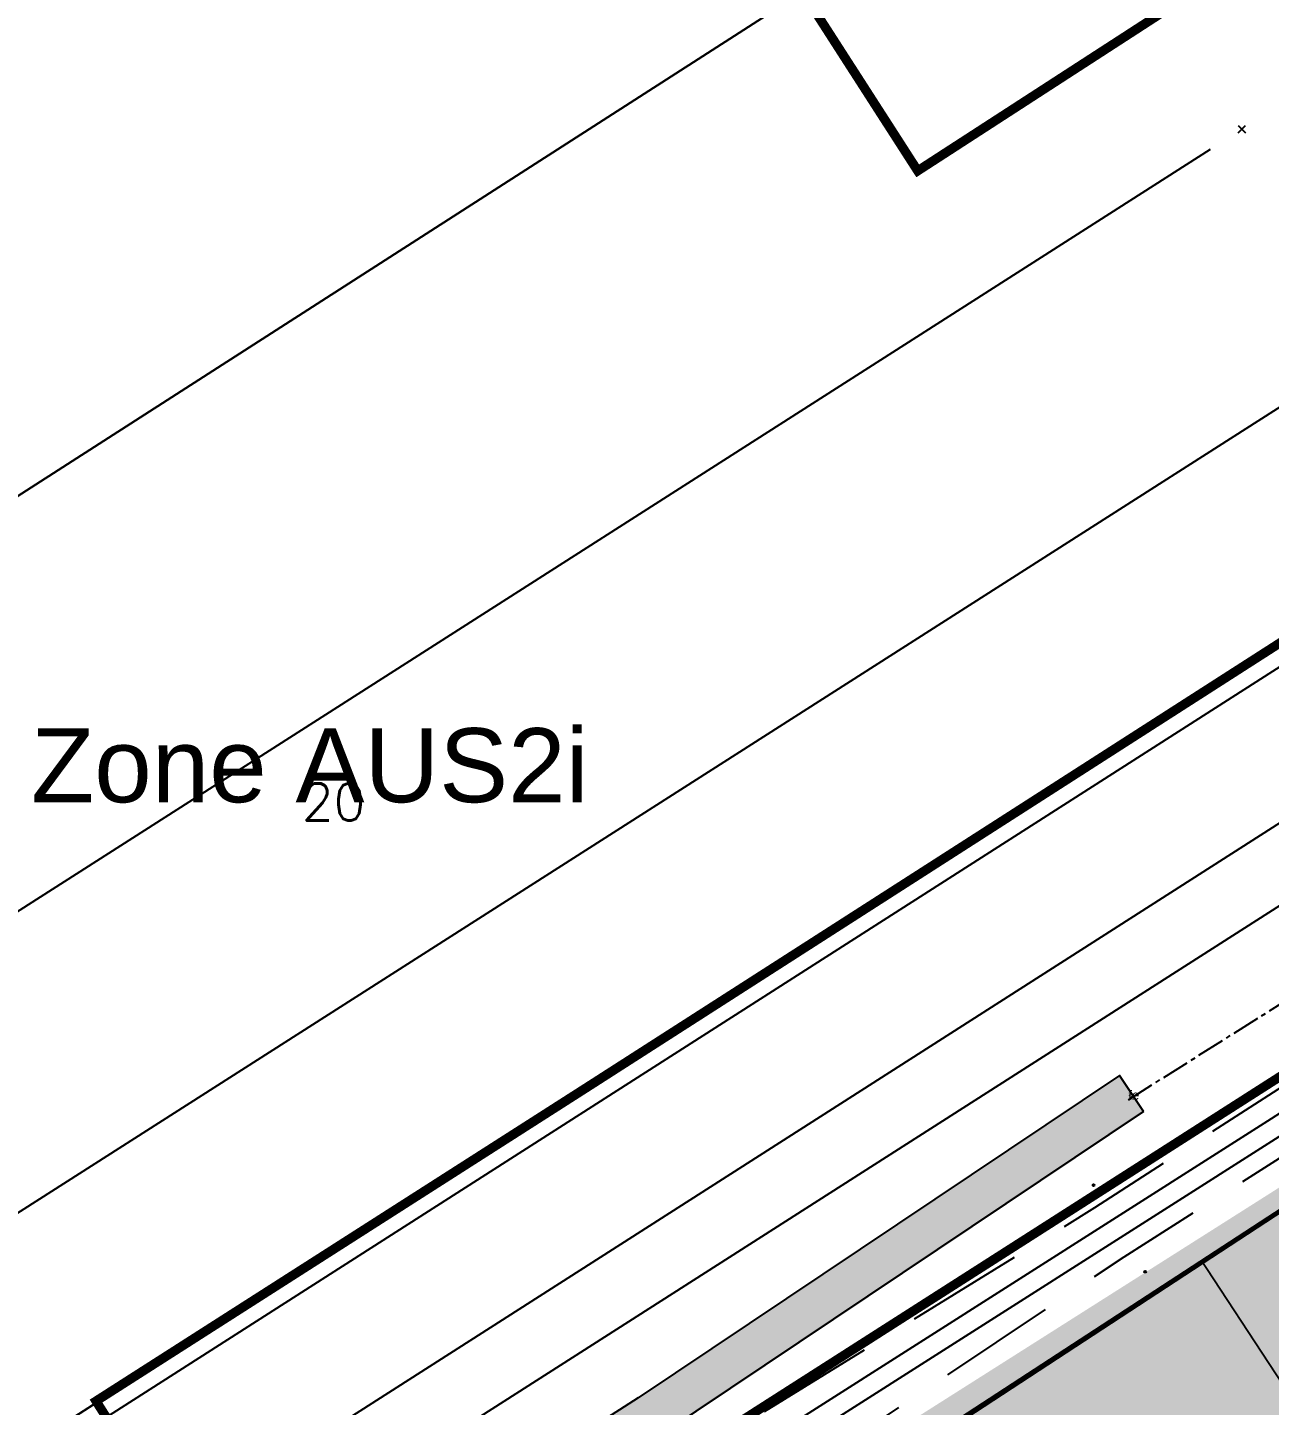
# Model space of a CAD drawing. Header units: metres. Extents: x 394605 to 1395358, y 4171135 to 6406139.
# Drawn here: x 1393962.5 to 1394029.6, y 4172434.7 to 4172509.1 of the extents above; entities that cross this region are included whole.
import ezdxf

# ---------------------------------------------------------------- set-up
doc = ezdxf.new("R2010")
doc.units = ezdxf.units.M
doc.header["$LTSCALE"] = 2
doc.header["$PDMODE"] = 3
doc.header["$PDSIZE"] = 0.2
doc.linetypes.add('AXES2', pattern=[1.125, 0.75, -0.125, 0.125, -0.125])
doc.linetypes.add('CACHE2', pattern=[4.7625, 3.175, -1.5875])
doc.layers.add('C-Lot', color=7, linetype='Continuous', true_color=0xeaddbe, transparency=0.5)
for name, color, linetype in [('P-Assiette', 14, 'Continuous'), ('P-Lot', 250, 'Continuous'), ('T-AEP', 140, 'Continuous'), ('T-CRASTE', 44, 'Continuous'), ('T-EAUX PLUVIALES', 5, 'Continuous'), ('T-FRANCE TELECOM', 3, 'Continuous'), ('T-LIMITES', 1, 'Continuous'), ('T-MOBILIER URBAIN', 7, 'Continuous'), ('T-PLU', 5, 'Continuous'), ('T-SECTION AW', 2, 'Continuous'), ('T-VEGETATION', 108, 'Continuous'), ('T-VEGETATION-TEXTE', 1, 'Continuous'), ('T-VOIRIE', 7, 'Continuous')]:
    doc.layers.add(name, color=color, linetype=linetype)
doc.styles.add('Arial', font='arial.ttf')
doc.styles.get("Standard").update_dxf_attribs({"font": 'txt.shx'})

# ---------------------------------------------------------------- blocks, each defined once
blk = doc.blocks.new('g013')
h = blk.add_hatch(color=256)
edge = h.paths.add_edge_path()
edge.add_arc((0, 0), 0.05, 0, 360)
blk.add_circle((0, 0), 0.05)
blk = doc.blocks.new('PYLONE1')
blk.add_point((0, 0))

msp = doc.modelspace()

# ---------------------------------------------------------------- hatches: boundary and pattern name
at = {"layer": 'C-Lot', "transparency": 33554585}
h = msp.add_hatch(color=256, dxfattribs=at)
h.dxf.hatch_style = 1
edge = h.paths.add_edge_path()
edge.add_line((1393968.963, 4172405.09), (1394054.144, 4172460.815))
edge.add_line((1394054.144, 4172460.815), (1394071.485, 4172432.234))
edge.add_arc((1394065.056, 4172433.191), 6.5, 301.82048, 351.53205, ccw=False)
edge.add_line((1394068.483, 4172427.668), (1393987.279, 4172377.279))
edge.add_line((1393987.279, 4172377.279), (1393968.963, 4172405.09))
at = {"layer": 'T-CRASTE', "true_color": 0x7aafdf}
h = msp.add_hatch(color=143, dxfattribs=at)
h.dxf.hatch_style = 1
h.paths.add_polyline_path([(1394022.844, 4172450.532), (1394021.537, 4172452.485), (1393995.536, 4172435.083), (1393972.679, 4172420.399), (1393952.082, 4172408.544), (1393953.255, 4172406.507), (1393973.901, 4172418.391), (1393996.825, 4172433.118)], flags=17)
at = {"layer": 'T-VEGETATION'}
h = msp.add_hatch(dxfattribs=at)
h.set_pattern_fill('AR-CONC', color=84, scale=0.025)
h.set_pattern_definition([(50, (0, 0), (4.554616725, -0.3984771385), [0.47625, -5.23875]), (355, (0, 0), (-0.8810706494, 4.776416072), [0.381, -4.191]), (100.451, (0.3796, -0.033), (3.6735625416, 4.3779171955), [0.40475, -4.45225]), (46.1842, (0, 1.27), (6.776976022, -1.051058198), [0.714375, -7.858125]), (96.6356, (0.565, 1.1824), (5.935105862, 6.185638897), [0.607125, -6.678375]), (351.184, (0, 1.27), (5.935115145, 6.185627947), [0.5715, -6.2865]), (21, (0.635, 0.9525), (3.790371996, -2.556637963), [0.47625, -5.23875]), (326, (0.635, 0.9525), (1.5450507087, 4.604699153), [0.381, -4.191]), (71.4514, (0.951, 0.7394), (5.3354122693, 2.048071443), [0.40475, -4.45225]), (37.5, (0, 0), (0.07721508126, 2.1138759718), [0, -4.1402, 0, -4.2545, 0, -4.206875]), (7.5, (0, 0), (1.6704915628, 2.5045143705), [0, -2.4257, 0, -4.04495, 0, -1.603375]), (327.5, (-1.416, 0), (3.3897648792, -0.1432185998), [0, -1.5875, 0, -4.953, 0, -6.57225]), (317.5, (-2.051, 0), (3.7032295347, 0.6356622758), [0, -2.06375, 0, -3.2893, 0, -4.66725])])
h.paths.add_polyline_path([(1394037.001, 4172450.763), (1394038.947, 4172445.432), (1393906.927, 4172359.368), (1393903.339, 4172366.036)])

# ---------------------------------------------------------------- linework, layer by layer
at = {"layer": 'P-Assiette', "color": 5, "linetype": 'AXES2', "const_width": 0.1, "flags": 128}
msp.add_lwpolyline([(1394250.654, 4172559.258), (1394238.637, 4172577.792), (1394128.405, 4172507.672), (1394147.65, 4172476.793), (1394117.165, 4172457.574), (1394114.068, 4172455.797), (1394097.658, 4172445.551), (1394093.453, 4172442.98), (1394081.175, 4172435.544), (1394062.517, 4172466.292), (1393968.963, 4172405.09), (1393996.164, 4172363.787, 0.245115), (1394041.343, 4172339.839), (1394055.952, 4172341.734), (1394080.92, 4172357.241), (1394099.105, 4172392.611), (1394105.606, 4172404.63), (1394119.773, 4172401.776), (1394107.167, 4172345.152), (1394103.626, 4172329.247), (1394312.242, 4172367.689), (1394314.315, 4172368.062), (1394442.293, 4172391.234), (1394437.662, 4172428.198), (1394453.343, 4172446.106), (1394491.37, 4172404.047), (1394502.24, 4172424.82), (1394517.362, 4172452.739), (1394532.999, 4172481.931), (1394503.977, 4172522.856), (1394480.128, 4172556.744), (1394522.731, 4172583.691), (1394527.85, 4172586.6), (1394576.299, 4172613.245), (1394514.555, 4172706.562), (1394498.29, 4172702.817), (1394473.698, 4172686.986), (1394470.221, 4172684.765), (1394454.085, 4172674.459), (1394450.418, 4172672.06), (1394436.655, 4172694.371), (1394419.88, 4172688.59), (1394411.32, 4172686.32), (1394406.84, 4172688.802), (1394405.474, 4172690.994), (1394390.442, 4172681.436), (1394376.878, 4172702.497), (1394377.092, 4172702.634), (1394376.659, 4172703.314), (1394377.025, 4172704.032), (1394376.89, 4172704.1), (1394384.921, 4172720.034), (1394382.541, 4172721.2, -0.07602), (1394380.919, 4172716.684), (1394378.024, 4172710.916), (1394377.679, 4172711.089, 0.356804), (1394375.356, 4172710.047), (1394374.864, 4172709.078, -0.132894), (1394372.195, 4172706.093), (1394367.47, 4172703.075), (1394370.404, 4172698.363), (1394373.557, 4172700.376), (1394386.599, 4172679.56), (1394379.293, 4172675.117), (1394382.368, 4172670.278), (1394379.08, 4172666.89), (1394371.098, 4172655.396), (1394387.253, 4172629.636), (1394407.668, 4172597.092), (1394370.46, 4172572.154), (1394344.014, 4172618.613), (1394319.658, 4172603.142), (1394312.898, 4172598.837), (1394282.158, 4172579.428), (1394265.736, 4172568.999), (1394261.503, 4172566.294), (1394250.66, 4172559.25)], format="xyb", dxfattribs=at)
at = {"layer": 'P-Assiette', "linetype": 'AXES2', "flags": 128}
msp.add_lwpolyline([(1394250.654, 4172559.258, 0.25, 0.25, 0), (1394238.637, 4172577.792, 0.25, 0.25, 0), (1394128.405, 4172507.672, 0.25, 0.25, 0), (1394147.65, 4172476.793, 0.25, 0.25, 0), (1394117.165, 4172457.574, 0.25, 0.25, 0), (1394114.068, 4172455.797, 0.25, 0.25, 0), (1394097.658, 4172445.551, 0.25, 0.25, 0), (1394093.453, 4172442.98, 0.25, 0.25, 0), (1394081.175, 4172435.544, 0.25, 0.25, 0), (1394062.517, 4172466.292, 0.25, 0.25, 0), (1393968.963, 4172405.09, 0.25, 0.25, 0), (1393996.164, 4172363.787, 0.25, 0.25, 0.245115), (1394041.343, 4172339.839, 0.25, 0.25, 0), (1394055.952, 4172341.734, 0.25, 0.25, 0), (1394080.92, 4172357.241, 0.25, 0.25, 0), (1394099.105, 4172392.611, 0.25, 0.25, 0), (1394105.606, 4172404.63, 0.25, 0.25, 0), (1394119.773, 4172401.776, 0.25, 0.25, 0), (1394107.167, 4172345.152, 0.25, 0.25, 0), (1394103.626, 4172329.247, 0.25, 0.25, 0), (1394312.242, 4172367.689, 0.25, 0.25, 0), (1394314.315, 4172368.062, 0.25, 0.25, 0), (1394442.293, 4172391.234, 0.25, 0.25, 0), (1394437.662, 4172428.198, 0.25, 0.25, 0), (1394453.343, 4172446.106, 0.25, 0.25, 0), (1394491.37, 4172404.047, 0.25, 0.25, 0), (1394502.24, 4172424.82, 0.25, 0.25, 0), (1394517.362, 4172452.739, 0.25, 0.25, 0), (1394532.999, 4172481.931, 0.25, 0.25, 0), (1394503.977, 4172522.856, 0.25, 0.25, 0), (1394480.128, 4172556.744, 0.25, 0.25, 0), (1394522.731, 4172583.691, 0.25, 0.25, 0), (1394527.85, 4172586.6, 0.25, 0.25, 0), (1394576.299, 4172613.245, 0.25, 0.25, 0), (1394514.555, 4172706.562, 0.25, 0.25, 0), (1394498.29, 4172702.817, 0.25, 0.25, 0), (1394473.698, 4172686.986, 0.25, 0.25, 0), (1394470.221, 4172684.765, 0.25, 0.25, 0), (1394454.085, 4172674.459, 0.25, 0.25, 0), (1394450.418, 4172672.06, 0.25, 0.25, 0), (1394437.35, 4172693.232, 0.25, 0.25, 0), (1394376.656, 4172656.711, 0.25, 0.25, 0), (1394371.532, 4172654.691, 0.25, 0.25, 0), (1394387.253, 4172629.636, 0.25, 0.25, 0), (1394407.668, 4172597.092, 0.25, 0.25, 0), (1394370.46, 4172572.154, 0.25, 0.25, 0), (1394344.014, 4172618.613, 0.25, 0.25, 0), (1394319.658, 4172603.142, 0.25, 0.25, 0), (1394312.898, 4172598.837, 0.25, 0.25, 0), (1394282.158, 4172579.428, 0.25, 0.25, 0), (1394265.736, 4172568.999, 0.25, 0.25, 0), (1394261.503, 4172566.294, 0.25, 0.25, 0), (1394250.66, 4172559.25, 0, 0, 0)], format="xyseb", dxfattribs=at)
at = {"layer": 'P-Lot', "color": 1, "const_width": 0.1, "flags": 128}
msp.add_lwpolyline([(1393968.963, 4172405.09), (1394054.144, 4172460.815), (1394071.485, 4172432.234, -0.220375), (1394068.483, 4172427.668), (1393987.279, 4172377.279), (1393968.963, 4172405.09)], format="xyb", close=True, dxfattribs=at)
msp.add_lwpolyline([(1394045.188, 4172413.213), (1394026.02, 4172442.416)], dxfattribs=at)
at = {"layer": 'T-AEP', "flags": 128}
msp.add_lwpolyline([(1393889.658, 4172359.767), (1394061.031, 4172468.844), (1394126.694, 4172510.724), (1394237.447, 4172581.044), (1394368.74, 4172659.249), (1394398.862, 4172685.299), (1394454.579, 4172702.833), (1394517.405, 4172716.206), (1394594.7, 4172603.372)], dxfattribs=at)
at = {"layer": 'T-CRASTE', "linetype": 'Continuous', "flags": 128}
msp.add_lwpolyline([(1394022.844, 4172450.532), (1394021.537, 4172452.485), (1393995.536, 4172435.083), (1393972.679, 4172420.399), (1393952.082, 4172408.544), (1393953.255, 4172406.507), (1393973.901, 4172418.391), (1393996.825, 4172433.118)], close=True, dxfattribs=at)
for points in [[(1394021.537, 4172452.485), (1393995.536, 4172435.083), (1393972.679, 4172420.399), (1393952.082, 4172408.544)], [(1394021.537, 4172452.485), (1394022.844, 4172450.532)], [(1394022.844, 4172450.532), (1393996.825, 4172433.118), (1393973.901, 4172418.391), (1393953.255, 4172406.507)]]:
    msp.add_lwpolyline(points, dxfattribs=at)
at = {"layer": 'T-EAUX PLUVIALES', "linetype": 'AXES2', "flags": 128}
msp.add_lwpolyline([(1394022.029, 4172451.178), (1394035.805, 4172459.854)], dxfattribs=at)
at = {"layer": 'T-FRANCE TELECOM', "flags": 128}
msp.add_lwpolyline([(1394236.621, 4172581.837), (1393889.096, 4172360.649)], dxfattribs=at)
at = {"layer": 'T-LIMITES', "const_width": 0.05, "flags": 128}
msp.add_lwpolyline([(1394238.637, 4172577.792), (1394128.405, 4172507.672), (1394147.65, 4172476.793), (1394117.165, 4172457.574), (1394114.068, 4172455.797), (1394097.658, 4172445.551), (1394093.453, 4172442.98), (1394081.175, 4172435.544), (1394062.517, 4172466.292), (1393902.341, 4172361.506), (1393912.202, 4172338.41), (1393922.891, 4172312.988), (1393927.526, 4172302.134), (1393930.022, 4172297.258), (1394314.31, 4172368.07)], dxfattribs=at)
msp.add_lwpolyline([(1394238.637, 4172577.792), (1394128.405, 4172507.672), (1394147.65, 4172476.793), (1394117.165, 4172457.574), (1394114.068, 4172455.797), (1394097.658, 4172445.551), (1394093.453, 4172442.98), (1394081.175, 4172435.544), (1394062.517, 4172466.292), (1393902.341, 4172361.506), (1393912.202, 4172338.41), (1393922.891, 4172312.988), (1393927.526, 4172302.134), (1393930.022, 4172297.258), (1394314.31, 4172368.07)], dxfattribs=at)
at = {"layer": 'T-PLU', "const_width": 0.5, "flags": 128}
msp.add_lwpolyline([(1393969.55, 4172565.188), (1394010.641, 4172501.342), (1394116.37, 4172569.786), (1394135.09, 4172543.08), (1393992.779, 4172451.85), (1393992.779, 4172451.85), (1393966.249, 4172434.902), (1393976.761, 4172418.278), (1394076.018, 4172481.682), (1394203.342, 4172499.228), (1394100.864, 4172432.671), (1394129.343, 4172390.066)], dxfattribs=at)
at = {"layer": 'T-SECTION AW', "color": 45, "flags": 128}
for points in [[(1392848.39, 4171697.49), (1394146.54, 4172526.73), (1394135.9, 4172541.94), (1394110.09, 4172578.74), (1394053.66, 4172659.24), (1394020.07, 4172707.16), (1393947.6, 4172659.11), (1393821.48, 4172576.92)], [(1393775.54, 4172280.62), (1393894.26, 4172356.73), (1393900.89, 4172360.98), (1394062.4, 4172466.22), (1394095.13, 4172486.68), (1394128.47, 4172507.5), (1394238.78, 4172577.57), (1394236.86, 4172580.83), (1394235.07, 4172583.61), (1394235.07, 4172583.61), (1394224.18, 4172576.61), (1394146.54, 4172526.73), (1392848.39, 4171697.49)], [(1394238.78, 4172577.57), (1394128.47, 4172507.5), (1394095.13, 4172486.68), (1394062.4, 4172466.22), (1393900.89, 4172360.98), (1393894.26, 4172356.73), (1393775.54, 4172280.62)], [(1394116.98, 4172543.97), (1393835.15, 4172364.1), (1393693.05, 4172273.34), (1393548.82, 4172181.23), (1393408.34, 4172091.6), (1393259.18, 4171996.19), (1393112.32, 4171902.39), (1392963.11, 4171807.14), (1392805.75, 4171706.47)], [(1393813.18, 4172336.1), (1393928.61, 4172410.64), (1394055.5, 4172492.13), (1394135.09, 4172543.08), (1394135.9, 4172541.94), (1394146.54, 4172526.73), (1392848.39, 4171697.49)], [(1394135.79, 4172542.08), (1392807.92, 4171692.88)], [(1394139.9, 4172536.21), (1392809.04, 4171685.84)], [(1392809.68, 4171681.9), (1394142.05, 4172533.13)], [(1392803.37, 4171721.31), (1394026.46, 4172502.52)], [(1393972.463, 4172365.231), (1393915.53, 4172328.41), (1393900.89, 4172360.98), (1394062.4, 4172466.22), (1394081.07, 4172435.47), (1393999.255, 4172382.945)]]:
    msp.add_lwpolyline(points, dxfattribs=at)
for points in [[(1393905.1, 4172447.24), (1393821.97, 4172576.15), (1393821.48, 4172576.92), (1393947.6, 4172659.11), (1394031.89, 4172528.66), (1393905.1, 4172447.24)], [(1394031.89, 4172528.66), (1394055.5, 4172492.13), (1393928.61, 4172410.64), (1393905.1, 4172447.24), (1394031.89, 4172528.66)]]:
    msp.add_lwpolyline(points, close=True, dxfattribs=at)
at = {"layer": 'T-VOIRIE', "linetype": 'CACHE2', "flags": 128}
for points in [[(1394056.081, 4172468.141), (1394038.126, 4172456.923), (1394020.193, 4172445.329), (1393997.8, 4172431.511), (1393975.054, 4172416.509), (1393955.217, 4172404.263), (1393928.321, 4172386.733), (1393906.808, 4172373.306), (1393885.722, 4172360.035)], [(1394056.081, 4172468.141), (1394038.126, 4172456.923), (1394020.193, 4172445.329), (1393997.8, 4172431.511), (1393975.054, 4172416.509), (1393955.217, 4172404.263), (1393928.321, 4172386.733), (1393906.808, 4172373.306), (1393885.722, 4172360.035)], [(1394057.606, 4172465.568), (1394039.921, 4172454.194), (1394021.771, 4172442.671), (1393999.964, 4172428.14), (1393976.787, 4172413.5), (1393957.117, 4172400.915), (1393930.175, 4172383.496), (1393908.575, 4172370.22), (1393887.591, 4172356.832)], [(1394057.606, 4172465.568), (1394039.921, 4172454.194), (1394021.771, 4172442.671), (1393999.964, 4172428.14), (1393976.787, 4172413.5), (1393957.117, 4172400.915), (1393930.175, 4172383.496), (1393908.575, 4172370.22), (1393887.591, 4172356.832)]]:
    msp.add_lwpolyline(points, dxfattribs=at)

# ---------------------------------------------------------------- block references
at = {"layer": 'T-MOBILIER URBAIN'}
for p in [(1394020.147, 4172446.559), (1394022.935, 4172441.887)]:
    msp.add_blockref('g013', p, dxfattribs=at)
at = {"layer": 'T-SECTION AW', "color": 45, "rotation": 11.8}
msp.add_blockref('PYLONE1', (1394028.15, 4172503.59), dxfattribs=at)

# ---------------------------------------------------------------- texts
at = {"layer": 'T-PLU', "style": 'Arial'}
msp.add_text('Zone AUS2i', height=4, dxfattribs=at).set_placement((1393962.738, 4172467.242))
at = {"layer": 'T-SECTION AW', "color": 45}
msp.add_text('20', height=2, dxfattribs=at).set_placement((1393977.37, 4172466.26))
at = {"layer": 'T-VEGETATION-TEXTE', "style": 'Arial'}
for height in [0.5, 0.3]:
    msp.add_text('fe', height=height, dxfattribs=at).set_placement((1394022.029, 4172451.178))

doc.saveas('drawing.dxf')
